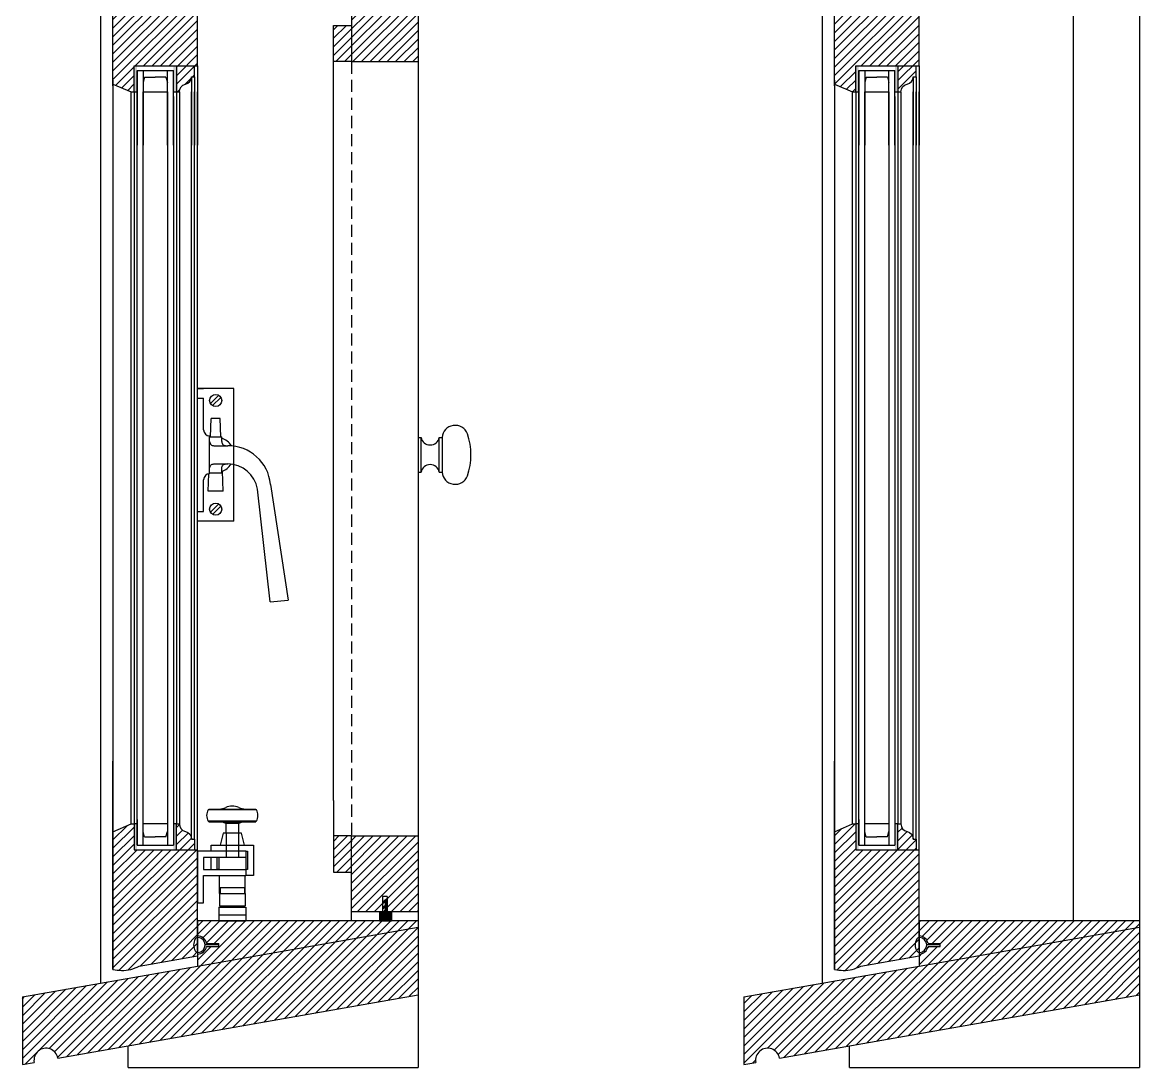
# Model space of a CAD drawing. Header units: inches. Extents: x 1985 to 11287, y 379 to 3234.
# Drawn here: x 9015.7 to 9038.81, y 1428 to 1449.63 of the extents above; entities that cross this region are included whole.
import ezdxf

# ---------------------------------------------------------------- set-up
doc = ezdxf.new("R2010")
doc.units = ezdxf.units.IN
doc.header["$MEASUREMENT"] = 0
doc.linetypes.add('HIDDEN', pattern=[0.375, 0.25, -0.125])
for name, color, linetype in [('glass 99', 6, 'CONTINUOUS'), ('glazing tape 99', 7, 'CONTINUOUS'), ('hardware 99', 94, 'CONTINUOUS'), ('hatch 99', 1, 'CONTINUOUS'), ('screen 99', 4, 'CONTINUOUS'), ('weatherstripping 99', 5, 'CONTINUOUS'), ('wood detail 99', 7, 'CONTINUOUS')]:
    doc.layers.add(name, color=color, linetype=linetype)
pattern_1 = [(45, (8568.73304, 1927.68147), (-0.088388348, 0.088388348), [])]

msp = doc.modelspace()

# ---------------------------------------------------------------- hatches: boundary and pattern name
at = {"layer": 'glazing tape 99'}
h = msp.add_hatch(color=256, dxfattribs=at)
h.paths.add_polyline_path([(9018.074104, 1448.18817), (9018.011604, 1448.18817), (9018.011604, 1448.723885), (9018.074104, 1448.723885)])
h.paths.add_polyline_path([(9018.886604, 1448.18817), (9018.824104, 1448.18817), (9018.824104, 1448.723885), (9018.886604, 1448.723885)])
h = msp.add_hatch(color=256, dxfattribs=at)
h.paths.add_polyline_path([(9033.002395, 1448.18817), (9032.939895, 1448.18817), (9032.939895, 1448.723885), (9033.002395, 1448.723885)])
h.paths.add_polyline_path([(9033.814895, 1448.18817), (9033.752395, 1448.18817), (9033.752395, 1448.723885), (9033.814895, 1448.723885)])
h = msp.add_hatch(color=256, dxfattribs=at)
h.paths.add_polyline_path([(9018.074104, 1433.038289), (9018.011604, 1433.038289), (9018.011604, 1432.502574), (9018.074104, 1432.502574)])
h.paths.add_polyline_path([(9018.886604, 1433.038289), (9018.824104, 1433.038289), (9018.824104, 1432.502574), (9018.886604, 1432.502574)])
h = msp.add_hatch(color=256, dxfattribs=at)
h.paths.add_polyline_path([(9033.002395, 1433.038289), (9032.939895, 1433.038289), (9032.939895, 1432.502574), (9033.002395, 1432.502574)])
h.paths.add_polyline_path([(9033.814895, 1433.038289), (9033.752395, 1433.038289), (9033.752395, 1432.502574), (9033.814895, 1432.502574)])
at = {"layer": 'hatch 99'}
h = msp.add_hatch(dxfattribs=at)
h.set_pattern_fill('ANSI31', color=256, style=0)
h.set_pattern_definition(pattern_1)
h.paths.add_polyline_path([(9019.324104, 1450.229479), (9018.13625, 1450.229479, 0.141972216), (9017.753908, 1450.311551, 0.035496617), (9017.574104, 1450.294485), (9017.574104, 1448.348885), (9017.949104, 1448.18817), (9018.011604, 1448.18817), (9018.011604, 1448.723885), (9019.324104, 1448.723885)])
h.paths.add_polyline_path([(9019.261604, 1448.723885), (9018.886604, 1448.723885), (9018.886604, 1448.18817), (9018.949104, 1448.18817, -0.375199902), (9019.074104, 1448.34442, 0.375199902), (9019.199104, 1448.50067), (9019.261604, 1448.50067)])
h = msp.add_hatch(dxfattribs=at)
h.set_pattern_fill('ANSI31', color=256, style=0)
h.set_pattern_definition(pattern_1)
h.paths.add_polyline_path([(9023.886604, 1450.37567), (9022.511604, 1450.37567), (9022.511604, 1448.81317), (9023.886604, 1448.81317)])
h.paths.add_polyline_path([(9022.511604, 1449.56317), (9022.136604, 1449.56317), (9022.136604, 1448.81317), (9022.511604, 1448.81317)])
h = msp.add_hatch(dxfattribs=at)
h.set_pattern_fill('ANSI31', color=256, style=0)
h.set_pattern_definition(pattern_1)
h.paths.add_polyline_path([(9034.252395, 1450.229479), (9033.064541, 1450.229479, 0.141972216), (9032.682199, 1450.311551, 0.035496617), (9032.502395, 1450.294485), (9032.502395, 1448.348885), (9032.877395, 1448.18817), (9032.939895, 1448.18817), (9032.939895, 1448.723885), (9034.252395, 1448.723885)])
h.paths.add_polyline_path([(9034.189895, 1448.723885), (9033.814895, 1448.723885), (9033.814895, 1448.18817), (9033.877395, 1448.18817, -0.375199902), (9034.002395, 1448.34442, 0.375199902), (9034.127395, 1448.50067), (9034.189895, 1448.50067)])
h = msp.add_hatch(dxfattribs=at)
h.set_pattern_fill('ANSI31', color=256, style=0)
h.set_pattern_definition(pattern_1)
h.paths.add_polyline_path([(9019.261604, 1432.725789), (9019.199104, 1432.725789), (9019.199104, 1432.738911, 0.350781055), (9019.074104, 1432.882039, -0.375199902), (9018.949104, 1433.038289), (9018.886604, 1433.038289), (9018.886604, 1432.502574), (9019.261604, 1432.502574)])
h.paths.add_polyline_path([(9019.324104, 1432.502574), (9018.011604, 1432.502574), (9018.011604, 1433.038289), (9017.949104, 1433.038289), (9017.574104, 1432.877574), (9017.574104, 1432.797217), (9017.574104, 1430.024532, 0.035496617), (9017.753908, 1430.007466, 0.12567906), (9018.116884, 1430.09708), (9019.324104, 1430.309945), (9019.324104, 1431.034337)])
h.paths.add_polyline_path([(9023.886604, 1430.901311), (9023.886604, 1431.034337), (9019.324104, 1431.034337), (9019.324104, 1430.721837, -0.365977382), (9019.508981, 1430.565587), (9019.761604, 1430.565587), (9019.761604, 1430.503087), (9019.508981, 1430.503087, -0.365977382), (9019.324104, 1430.346837), (9019.324104, 1430.096819)])
h.paths.add_polyline_path([(9022.511604, 1432.790421), (9022.136604, 1432.790421), (9022.136604, 1432.040421), (9022.511604, 1432.040421)])
h.paths.add_polyline_path([(9023.886604, 1432.790421), (9022.511604, 1432.790421), (9022.511604, 1431.227921), (9023.151219, 1431.227921), (9023.151219, 1431.540417), (9023.245219, 1431.540417), (9023.245219, 1431.227921), (9023.886604, 1431.227921)])
h.paths.add_polyline_path([(9023.886604, 1430.901311), (9019.324104, 1430.096819), (9015.699104, 1429.457634), (9015.699104, 1428.061422), (9015.943164, 1428.104457, -1), (9016.435568, 1428.191281), (9023.886604, 1429.505099)])
h = msp.add_hatch(dxfattribs=at)
h.set_pattern_fill('ANSI31', color=256, style=0)
h.set_pattern_definition(pattern_1)
h.paths.add_polyline_path([(9034.252395, 1432.502574), (9032.939895, 1432.502574), (9032.939895, 1433.038289), (9032.877395, 1433.038289), (9032.502395, 1432.877574), (9032.502395, 1432.797217), (9032.502395, 1430.024532, 0.035496617), (9032.682199, 1430.007466, 0.12567906), (9033.045174, 1430.09708), (9034.252395, 1430.309945), (9034.252395, 1431.034337)])
h.paths.add_polyline_path([(9034.189895, 1432.725789), (9034.127395, 1432.725789), (9034.127395, 1432.738911, 0.350781055), (9034.002395, 1432.882039, -0.375199902), (9033.877395, 1433.038289), (9033.814895, 1433.038289), (9033.814895, 1432.502574), (9034.189895, 1432.502574)])
h.paths.add_polyline_path([(9038.814895, 1430.901311), (9038.814895, 1431.034337), (9034.252395, 1431.034337), (9034.252395, 1430.721837, -0.365977382), (9034.437272, 1430.565587), (9034.689895, 1430.565587), (9034.689895, 1430.503087), (9034.437272, 1430.503087, -0.365977382), (9034.252395, 1430.346837), (9034.252395, 1430.096819)])
h.paths.add_polyline_path([(9038.814895, 1430.901311), (9034.252395, 1430.096819), (9030.627395, 1429.457634), (9030.627395, 1428.061422), (9030.871455, 1428.104457, -1), (9031.363859, 1428.191281), (9038.814895, 1429.505099)])
at = {"layer": 'weatherstripping 99'}
msp.add_hatch(color=256, dxfattribs=at).paths.add_polyline_path([(9023.088719, 1431.196917), (9023.088719, 1431.22789), (9023.18424, 1431.227909), (9023.213967, 1431.261499), (9023.213968, 1431.321293), (9023.151719, 1431.277756), (9023.151719, 1431.306053), (9023.213968, 1431.349589), (9023.213968, 1431.428478), (9023.151719, 1431.384942), (9023.151719, 1431.413239), (9023.230468, 1431.479763), (9023.24522, 1431.479763), (9023.24522, 1431.227921), (9023.338719, 1431.227939), (9023.338719, 1431.196917)])
h = msp.add_hatch(dxfattribs=at)
h.set_pattern_fill('ANSI36', color=256, scale=0.125, angle=405, style=0)
h.set_pattern_definition([(270, (10613.310671, 1243.404508), (-0.015625, -0.02734375), [0.0390625, -0.0078125, 0, -0.0078125])])
h.paths.add_polyline_path([(9023.088719, 1431.042477), (9023.088719, 1431.196917), (9023.338719, 1431.196917), (9023.338719, 1431.029375)])

# ---------------------------------------------------------------- linework, layer by layer
at = {"layer": 'glass 99'}
for p, q in [((9018.074104, 1448.630135), (9018.074104, 1447.081052)), ((9018.074104, 1448.09442), (9018.074104, 1448.630135)), ((9018.074104, 1448.630135), (9018.824104, 1448.630135)), ((9018.199104, 1448.630135), (9018.199104, 1447.081052)), ((9018.229095, 1448.488265), (9018.199104, 1448.380482)), ((9018.229095, 1448.488265), (9018.449104, 1448.488265)), ((9018.669113, 1448.488265), (9018.449104, 1448.488265)), ((9018.669113, 1448.488265), (9018.699104, 1448.380482)), ((9018.699104, 1447.081052), (9018.699104, 1448.630135)), ((9018.824104, 1447.081052), (9018.824104, 1448.630135)), ((9033.002395, 1448.630135), (9033.002395, 1447.081052)), ((9033.002395, 1448.09442), (9033.002395, 1448.630135)), ((9033.002395, 1448.630135), (9033.752395, 1448.630135)), ((9033.127395, 1448.630135), (9033.127395, 1447.081052)), ((9033.157386, 1448.488265), (9033.127395, 1448.380482)), ((9033.157386, 1448.488265), (9033.377395, 1448.488265)), ((9033.597403, 1448.488265), (9033.377395, 1448.488265)), ((9033.597403, 1448.488265), (9033.627395, 1448.380482)), ((9033.627395, 1447.081052), (9033.627395, 1448.630135)), ((9033.752395, 1447.081052), (9033.752395, 1448.630135)), ((9018.074104, 1432.596324), (9018.074104, 1448.09442)), ((9018.199104, 1432.596324), (9018.199104, 1448.18817)), ((9018.199104, 1448.18817), (9018.699104, 1448.18817)), ((9018.699104, 1448.18817), (9018.699104, 1432.596324)), ((9018.824104, 1448.09442), (9018.824104, 1432.596324)), ((9033.002395, 1432.596324), (9033.002395, 1448.09442)), ((9033.127395, 1432.596324), (9033.127395, 1448.18817)), ((9033.127395, 1448.18817), (9033.627395, 1448.18817)), ((9033.627395, 1448.18817), (9033.627395, 1432.596324)), ((9033.752395, 1448.09442), (9033.752395, 1432.596324)), ((9018.074104, 1433.132039), (9018.074104, 1432.596324)), ((9018.699104, 1433.038289), (9018.199104, 1433.038289)), ((9033.002395, 1433.132039), (9033.002395, 1432.596324)), ((9033.627395, 1433.038289), (9033.127395, 1433.038289)), ((9018.229095, 1432.773908), (9018.199104, 1432.881691)), ((9018.229095, 1432.773908), (9018.449104, 1432.773908)), ((9018.669113, 1432.773908), (9018.449104, 1432.773908)), ((9018.669113, 1432.773908), (9018.699104, 1432.881691)), ((9033.157386, 1432.773908), (9033.127395, 1432.881691)), ((9033.157386, 1432.773908), (9033.377395, 1432.773908)), ((9033.597403, 1432.773908), (9033.377395, 1432.773908)), ((9033.597403, 1432.773908), (9033.627395, 1432.881691)), ((9018.074104, 1432.596324), (9018.824104, 1432.596324)), ((9033.002395, 1432.596324), (9033.752395, 1432.596324))]:
    msp.add_line(p, q, dxfattribs=at)
at = {"layer": 'hardware 99', "color": 94}
for p, q in [((9019.324104, 1439.301766), (9019.324104, 1442.051766)), ((9020.074104, 1442.051766), (9019.324104, 1442.051766)), ((9019.324104, 1442.051766), (9019.449104, 1442.051766)), ((9020.074104, 1439.301766), (9020.074104, 1442.051766)), ((9019.324104, 1441.848266), (9019.449104, 1441.848266)), ((9019.449104, 1441.192266), (9019.449104, 1441.848266)), ((9019.762589, 1441.909445), (9019.591425, 1441.738281)), ((9019.806783, 1441.865251), (9019.635619, 1441.694087)), ((9019.589916, 1441.051766), (9019.605604, 1441.426766)), ((9019.792604, 1441.426766), (9019.605604, 1441.426766)), ((9019.808291, 1441.051766), (9019.792604, 1441.426766)), ((9019.574104, 1440.286266), (9019.574104, 1441.067266)), ((9019.574104, 1441.051766), (9019.824104, 1441.051766)), ((9019.824104, 1440.953147), (9019.824104, 1441.051766)), ((9019.662497, 1440.864266), (9019.949104, 1440.864266)), ((9023.886604, 1441.036116), (9023.949104, 1441.036116)), ((9023.949104, 1440.317416), (9023.949104, 1441.036116)), ((9024.324104, 1440.317416), (9024.324104, 1441.036116)), ((9024.324104, 1441.036116), (9024.386604, 1441.036116)), ((9024.386604, 1441.036116), (9024.386604, 1440.317416)), ((9019.662497, 1440.489266), (9019.949104, 1440.489266)), ((9019.824104, 1440.301766), (9019.824104, 1440.400385)), ((9019.449104, 1439.505266), (9019.449104, 1440.161266)), ((9019.542854, 1439.926766), (9019.557849, 1440.285205)), ((9019.574104, 1440.301766), (9019.824104, 1440.301766)), ((9019.855354, 1439.926766), (9019.838155, 1440.337889)), ((9023.886604, 1440.317416), (9023.949104, 1440.317416)), ((9024.324104, 1440.317416), (9024.386604, 1440.317416)), ((9019.855354, 1439.926766), (9019.542854, 1439.926766)), ((9020.824104, 1437.631817), (9020.565842, 1439.965551)), ((9020.832439, 1440.064878), (9021.199104, 1437.67217)), ((9019.762589, 1439.659445), (9019.591425, 1439.488281)), ((9019.324104, 1439.505266), (9019.449104, 1439.505266)), ((9019.806783, 1439.615251), (9019.635619, 1439.444087)), ((9020.074104, 1439.301766), (9019.324104, 1439.301766)), ((9020.824104, 1437.631817), (9021.199104, 1437.67217)), ((9020.542854, 1433.331212), (9019.542854, 1433.331212)), ((9019.558479, 1433.346837), (9020.527229, 1433.346837)), ((9019.558479, 1433.346837), (9019.558479, 1433.331212)), ((9020.527229, 1433.346837), (9020.527229, 1433.331212)), ((9020.542854, 1433.096837), (9019.542854, 1433.096837)), ((9019.558479, 1433.081212), (9019.558479, 1433.096837)), ((9019.558479, 1433.081212), (9020.527229, 1433.081212)), ((9020.17907, 1433.049962), (9019.906638, 1433.049962)), ((9020.527229, 1433.081212), (9020.527229, 1433.096837)), ((9019.917854, 1432.846837), (9019.917854, 1432.346837)), ((9020.167854, 1432.846837), (9020.167854, 1432.346837)), ((9019.449104, 1432.471837), (9019.324104, 1432.471837)), ((9020.324104, 1432.471837), (9019.449104, 1432.471837)), ((9020.324104, 1432.346837), (9019.449104, 1432.346837)), ((9019.761604, 1432.346837), (9019.761604, 1432.096837)), ((9020.324104, 1432.471837), (9020.324104, 1432.346837)), ((9020.324104, 1432.346837), (9020.324104, 1432.096837)), ((9020.324104, 1432.096837), (9020.324104, 1431.971837)), ((9019.449104, 1431.971837), (9020.324104, 1431.971837)), ((9019.777229, 1431.596837), (9019.777229, 1431.971837)), ((9020.308479, 1431.596837), (9020.308479, 1431.971837)), ((9019.777229, 1431.596837), (9020.308479, 1431.596837)), ((9019.777229, 1431.596837), (9019.777229, 1431.346837)), ((9019.792854, 1431.721837), (9020.292854, 1431.721837)), ((9019.792854, 1431.721837), (9019.792854, 1431.596837)), ((9020.292854, 1431.721837), (9020.292854, 1431.596837)), ((9020.308479, 1431.596837), (9020.308479, 1431.346837)), ((9019.777229, 1431.346837), (9020.308479, 1431.346837)), ((9019.792854, 1431.315587), (9019.792854, 1431.346837)), ((9020.292854, 1431.315587), (9020.292854, 1431.346837)), ((9019.761604, 1431.315587), (9020.324104, 1431.315587)), ((9019.761604, 1431.315587), (9019.761604, 1431.034337)), ((9019.761604, 1431.159337), (9020.324104, 1431.159337)), ((9020.324104, 1431.315587), (9020.324104, 1431.034337)), ((9019.761604, 1431.034337), (9020.324104, 1431.034337))]:
    msp.add_line(p, q, dxfattribs=at)
for points in [[(9019.917854, 1432.846837), (9019.917854, 1433.049962)], [(9020.167854, 1433.049962), (9020.167854, 1432.846837)], [(9020.292854, 1432.596837), (9020.230354, 1432.846837), (9019.855354, 1432.846837), (9019.792854, 1432.596837)], [(9019.605354, 1432.471837), (9019.605354, 1432.596837), (9020.480354, 1432.596837), (9020.480354, 1431.971837), (9020.324104, 1431.971837)], [(9020.324104, 1432.471837), (9019.324104, 1432.471837), (9019.324104, 1431.409337), (9019.449104, 1431.409337), (9019.449104, 1431.971837)], [(9019.449104, 1432.346837), (9019.449104, 1432.096837), (9020.324104, 1432.096837)], [(9019.605354, 1432.096837), (9019.605354, 1432.346837)], [(9019.761604, 1432.096837), (9019.730354, 1432.096837), (9019.730354, 1432.346837)], [(9020.324104, 1432.471837), (9020.355354, 1432.471837), (9020.355354, 1432.096837), (9020.324104, 1432.096837)]]:
    msp.add_lwpolyline(points, dxfattribs=at)
for centre in [(9019.699104, 1441.801766), (9019.699104, 1439.551766)]:
    msp.add_circle(centre, 0.125, dxfattribs=at)
for centre, radius, start, end in [((9019.574104, 1441.192266), 0.125, 180, 270), ((9023.659291, 1440.676767), 1.321014, 340.7339512, 19.2685604), ((9019.712776, 1440.676766), 0.361328, 30.749776, 72.0547468), ((9019.956041, 1439.984189), 0.880105, 5.2603349, 90.4515891), ((9024.136604, 1441.070491), 0.190625, 190.3888578, 349.6111422), ((9019.712776, 1440.676766), 0.361328, 287.9452532, 328.0055178), ((9019.949104, 1439.864266), 0.625, 9.3262499, 90), ((9024.136604, 1440.283041), 0.190625, 10.3888578, 169.6111422), ((9019.574104, 1440.161266), 0.125, 90, 180), ((9019.746956, 1433.214024), 0.235352, 150.1371656, 209.8628344), ((9019.770423, 1433.659337), 0.3125, 270, 295.8419328), ((9020.042854, 1433.096837), 0.3125, 64.1580672, 115.8419328), ((9020.315285, 1433.659337), 0.3125, 244.1580672, 270), ((9020.338752, 1433.214024), 0.235352, 330.1371656, 29.8628344), ((9019.770423, 1432.768712), 0.3125, 64.1580672, 90), ((9020.315285, 1432.768712), 0.3125, 90, 115.8419328)]:
    msp.add_arc(centre, radius, start, end, dxfattribs=at)
for centre, start_param, end_param in [((9024.652854, 1441.036116), 3.45291961, 6.283185307), ((9024.652854, 1440.317416), 0, 2.830500068)]:
    msp.add_ellipse(centre, major_axis=(-0.26625, 0), ratio=0.938967136, start_param=start_param, end_param=end_param, dxfattribs=at)
for points in [[(9019.574104, 1440.953147), (9019.602705, 1440.886172), (9019.662497, 1440.864266)], [(9019.824104, 1440.953147), (9019.852705, 1440.886172), (9019.912497, 1440.864266)], [(9019.574104, 1440.400385), (9019.602705, 1440.46736), (9019.662497, 1440.489266)], [(9019.824104, 1440.400385), (9019.852705, 1440.46736), (9019.912497, 1440.489266)]]:
    msp.add_spline(points, degree=3, dxfattribs=at)
at = {"layer": 'screen 99', "color": 4, "linetype": 'HIDDEN'}
msp.add_line((9022.511604, 1448.81317), (9022.511604, 1432.665421), dxfattribs=at)
msp.add_line((9022.511604, 1448.81317), (9022.511604, 1432.665421), dxfattribs=at)
at = {"layer": 'weatherstripping 99'}
for p, q in [((9023.230468, 1431.479763), (9023.151719, 1431.413239)), ((9023.213968, 1431.428478), (9023.151719, 1431.384942)), ((9023.151719, 1431.413239), (9023.151719, 1431.384942)), ((9023.213968, 1431.349589), (9023.151719, 1431.306053)), ((9023.213968, 1431.349589), (9023.213968, 1431.428478)), ((9023.230468, 1431.479763), (9023.245219, 1431.479763)), ((9023.24522, 1431.479763), (9023.230468, 1431.479763)), ((9023.24522, 1431.227921), (9023.24522, 1431.479763)), ((9023.088719, 1431.22789), (9023.18424, 1431.227909)), ((9023.088719, 1431.22789), (9023.088719, 1431.029375)), ((9023.338719, 1431.196917), (9023.088719, 1431.196917)), ((9023.213968, 1431.321293), (9023.151719, 1431.277756)), ((9023.151719, 1431.306053), (9023.151719, 1431.277756)), ((9023.18424, 1431.227909), (9023.213967, 1431.261499)), ((9023.213967, 1431.261499), (9023.213968, 1431.321293)), ((9023.24522, 1431.227921), (9023.338719, 1431.227939)), ((9023.338719, 1431.227939), (9023.338719, 1431.029375)), ((9023.338719, 1431.029375), (9023.088719, 1431.029375)), ((9019.761604, 1430.534337), (9019.480354, 1430.534337)), ((9034.689895, 1430.534337), (9034.408645, 1430.534337))]:
    msp.add_line(p, q, dxfattribs=at)
for centre, radius, start, end in [((9019.493492, 1430.534337), 0.25, 150.0887142, 209.9112858), ((9019.330967, 1430.627835), 0.0625, 85.8019524, 150.0887142), ((9019.324104, 1430.534337), 0.15625, 274.1980476, 85.8019524), ((9034.421782, 1430.534337), 0.25, 150.0887142, 209.9112858), ((9034.259257, 1430.627835), 0.0625, 85.8019524, 150.0887142), ((9034.252395, 1430.534337), 0.15625, 274.1980476, 85.8019524), ((9019.330967, 1430.440838), 0.0625, 209.9112858, 274.1980476), ((9034.259257, 1430.440838), 0.0625, 209.9112858, 274.1980476)]:
    msp.add_arc(centre, radius, start, end, dxfattribs=at)
at = {"layer": 'wood detail 99'}
for p, q in [((9017.324104, 1429.744165), (9017.324104, 1450.43817)), ((9017.574104, 1448.31317), (9017.574104, 1450.294485)), ((9022.511604, 1450.43817), (9022.511604, 1448.81317)), ((9023.886604, 1450.43817), (9023.886604, 1427.9953)), ((9032.252395, 1429.744165), (9032.252395, 1450.43817)), ((9032.502395, 1448.31317), (9032.502395, 1450.294485)), ((9037.439895, 1450.43817), (9037.439895, 1431.034337)), ((9038.814895, 1450.43817), (9038.814895, 1427.9953)), ((9019.324104, 1448.723885), (9019.324104, 1450.229479)), ((9034.252395, 1448.723885), (9034.252395, 1450.229479)), ((9022.136604, 1433.520367), (9022.136604, 1449.56317)), ((9022.136604, 1449.56317), (9022.511604, 1449.56317)), ((9018.011604, 1448.18817), (9018.011604, 1448.723885)), ((9019.324104, 1448.723885), (9019.324104, 1447.081052)), ((9022.511604, 1448.81317), (9022.136604, 1448.81317)), ((9022.511604, 1448.81317), (9023.886604, 1448.81317)), ((9032.939895, 1448.18817), (9032.939895, 1448.723885)), ((9034.252395, 1448.723885), (9034.252395, 1447.081052)), ((9019.199104, 1448.50067), (9019.199104, 1447.081052)), ((9019.261604, 1448.50067), (9019.261604, 1447.081052)), ((9034.127395, 1448.50067), (9034.127395, 1447.081052)), ((9034.189895, 1448.50067), (9034.189895, 1447.081052)), ((9017.574104, 1448.429242), (9017.574104, 1447.081052)), ((9017.574104, 1448.31317), (9017.574104, 1432.877574)), ((9032.502395, 1448.429242), (9032.502395, 1447.081052)), ((9032.502395, 1448.31317), (9032.502395, 1432.877574)), ((9017.949104, 1433.038289), (9017.949104, 1448.18817)), ((9017.949104, 1448.18817), (9018.074104, 1448.18817)), ((9018.011604, 1448.18817), (9018.011604, 1433.038289)), ((9018.824104, 1448.18817), (9018.949104, 1448.18817)), ((9018.886604, 1448.18817), (9018.886604, 1433.038289)), ((9018.949104, 1448.18817), (9018.949104, 1433.038289)), ((9019.199104, 1432.725789), (9019.199104, 1448.18817)), ((9019.261604, 1432.725789), (9019.261604, 1448.18817)), ((9019.324104, 1432.502574), (9019.324104, 1448.18817)), ((9032.877395, 1433.038289), (9032.877395, 1448.18817)), ((9032.877395, 1448.18817), (9033.002395, 1448.18817)), ((9032.939895, 1448.18817), (9032.939895, 1433.038289)), ((9033.752395, 1448.18817), (9033.877395, 1448.18817)), ((9033.814895, 1448.18817), (9033.814895, 1433.038289)), ((9033.877395, 1448.18817), (9033.877395, 1433.038289)), ((9034.127395, 1432.725789), (9034.127395, 1448.18817)), ((9034.189895, 1432.725789), (9034.189895, 1448.18817)), ((9034.252395, 1432.502574), (9034.252395, 1448.18817)), ((9017.574104, 1432.797217), (9017.574104, 1434.336707)), ((9032.502395, 1432.797217), (9032.502395, 1434.336707)), ((9022.136604, 1433.520399), (9022.136604, 1432.040421)), ((9017.949104, 1433.038289), (9018.011604, 1433.038289)), ((9018.074104, 1433.038289), (9018.011604, 1433.038289)), ((9018.011604, 1433.038289), (9018.011604, 1432.502574)), ((9018.886604, 1433.038289), (9018.824104, 1433.038289)), ((9032.877395, 1433.038289), (9032.939895, 1433.038289)), ((9033.002395, 1433.038289), (9032.939895, 1433.038289)), ((9032.939895, 1433.038289), (9032.939895, 1432.502574)), ((9033.814895, 1433.038289), (9033.752395, 1433.038289)), ((9017.574104, 1432.919442), (9017.574104, 1430.024532)), ((9017.574104, 1430.024532), (9017.574104, 1432.919442)), ((9022.511604, 1432.790421), (9022.136604, 1432.790421)), ((9022.511604, 1431.040421), (9022.511604, 1432.790421)), ((9022.511604, 1432.790421), (9023.886604, 1432.790421)), ((9032.502395, 1432.919442), (9032.502395, 1430.024532)), ((9032.502395, 1430.024532), (9032.502395, 1432.919442)), ((9019.324104, 1430.420466), (9019.324104, 1432.502574)), ((9022.511604, 1431.040421), (9022.511604, 1432.665421)), ((9034.252395, 1430.420466), (9034.252395, 1432.502574)), ((9019.324104, 1432.159337), (9019.324104, 1432.346837)), ((9034.252395, 1432.159337), (9034.252395, 1432.346837)), ((9022.136604, 1432.040421), (9022.511604, 1432.040421)), ((9023.151219, 1431.540417), (9023.151219, 1431.227921)), ((9023.245219, 1431.540417), (9023.245219, 1431.227921)), ((9023.245219, 1431.229763), (9023.245219, 1431.479763)), ((9022.511604, 1431.227921), (9023.151219, 1431.227921)), ((9023.245219, 1431.227921), (9023.886604, 1431.227921)), ((9019.324104, 1431.034337), (9019.324104, 1430.096819)), ((9023.886604, 1431.034337), (9019.324104, 1431.034337)), ((9019.324104, 1430.096819), (9023.886604, 1430.901311)), ((9034.252395, 1431.034337), (9034.252395, 1430.096819)), ((9038.814895, 1431.034337), (9034.252395, 1431.034337)), ((9034.252395, 1430.096819), (9038.814895, 1430.901311)), ((9035.877395, 1431.034337), (9035.252395, 1431.034337)), ((9018.116884, 1430.09708), (9019.324104, 1430.309945)), ((9033.045174, 1430.09708), (9034.252395, 1430.309945)), ((9015.699104, 1429.457634), (9019.324104, 1430.096819)), ((9030.627395, 1429.457634), (9034.252395, 1430.096819)), ((9016.435568, 1428.191281), (9023.886604, 1429.505099)), ((9031.363859, 1428.191281), (9038.814895, 1429.505099)), ((9015.699104, 1429.457634), (9015.699104, 1428.061422)), ((9030.627395, 1429.457634), (9030.627395, 1428.061422)), ((9017.886604, 1427.9953), (9017.886604, 1428.447138)), ((9032.814895, 1427.9953), (9032.814895, 1428.447138)), ((9015.699104, 1428.061422), (9015.943164, 1428.104457)), ((9030.627395, 1428.061422), (9030.871455, 1428.104457)), ((9017.886604, 1427.9953), (9023.886604, 1427.9953)), ((9032.814895, 1427.9953), (9038.814895, 1427.9953))]:
    msp.add_line(p, q, dxfattribs=at)
at = {"layer": 'wood detail 99', "color": 7}
for p, q in [((9018.011604, 1448.723885), (9019.324104, 1448.723885)), ((9032.939895, 1448.723885), (9034.252395, 1448.723885)), ((9017.574104, 1448.348885), (9017.949104, 1448.18817)), ((9032.502395, 1448.348885), (9032.877395, 1448.18817)), ((9017.574104, 1432.877574), (9017.949104, 1433.038289)), ((9032.502395, 1432.877574), (9032.877395, 1433.038289)), ((9018.011604, 1432.502574), (9019.324104, 1432.502574)), ((9032.939895, 1432.502574), (9034.252395, 1432.502574)), ((9023.245219, 1431.540417), (9023.151219, 1431.540417)), ((9019.508981, 1430.565587), (9019.761604, 1430.565587)), ((9019.508981, 1430.503087), (9019.761604, 1430.503087)), ((9019.761604, 1430.503087), (9019.761604, 1430.565587)), ((9034.437272, 1430.565587), (9034.689895, 1430.565587)), ((9034.437272, 1430.503087), (9034.689895, 1430.503087)), ((9034.689895, 1430.503087), (9034.689895, 1430.565587))]:
    msp.add_line(p, q, dxfattribs=at)
for points in [[(9018.886604, 1448.723885), (9018.886604, 1448.18817), (9018.949104, 1448.18817, -0.375199902), (9019.074104, 1448.34442, 0.375199902), (9019.199104, 1448.50067), (9019.261604, 1448.50067), (9019.261604, 1448.723885)], [(9033.814895, 1448.723885), (9033.814895, 1448.18817), (9033.877395, 1448.18817, -0.375199902), (9034.002395, 1448.34442, 0.375199902), (9034.127395, 1448.50067), (9034.189895, 1448.50067), (9034.189895, 1448.723885)], [(9018.886604, 1432.502574), (9018.886604, 1433.038289), (9018.949104, 1433.038289, 0.375199902), (9019.074104, 1432.882039, -0.375199902), (9019.199104, 1432.725789), (9019.261604, 1432.725789), (9019.261604, 1432.502574)], [(9033.814895, 1432.502574), (9033.814895, 1433.038289), (9033.877395, 1433.038289, 0.375199902), (9034.002395, 1432.882039, -0.375199902), (9034.127395, 1432.725789), (9034.189895, 1432.725789), (9034.189895, 1432.502574)]]:
    msp.add_lwpolyline(points, format="xyb", dxfattribs=at)
for centre, start, end in [((9019.324104, 1430.534337), 9.5940682, 90), ((9034.252395, 1430.534337), 9.5940682, 90), ((9019.324104, 1430.534337), 270, 350.4059318), ((9034.252395, 1430.534337), 270, 350.4059318)]:
    msp.add_arc(centre, 0.1875, start, end, dxfattribs=at)
at = {"layer": 'wood detail 99'}
for centre, radius, start, end in [((9017.784051, 1431.280751), 1.273642, 260.5120581, 268.6438691), ((9017.759952, 1430.762897), 0.755455, 269.5416337, 298.194921), ((9032.712342, 1431.280751), 1.273642, 260.5120581, 268.6438691), ((9032.688242, 1430.762897), 0.755455, 269.5416337, 298.194921), ((9016.189366, 1428.147869), 0.25, 10, 190), ((9031.117657, 1428.147869), 0.25, 10, 190)]:
    msp.add_arc(centre, radius, start, end, dxfattribs=at)

doc.saveas('drawing.dxf')
